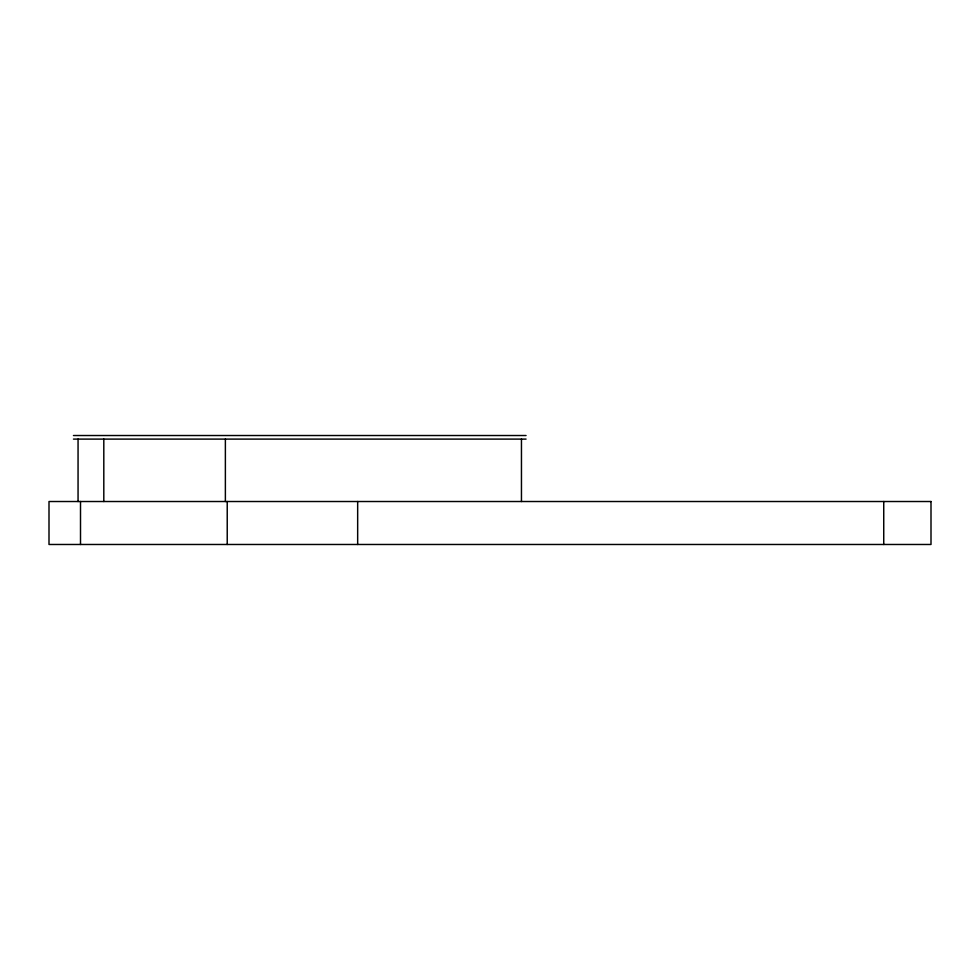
<?xml version="1.0" encoding="UTF-8"?>
<svg xmlns="http://www.w3.org/2000/svg" width="980" height="980" viewBox="0 0 980 980"><rect width="100%" height="100%" fill="white"/><g stroke="black" fill="none" stroke-linecap="round" stroke-linejoin="round"><path stroke-width="1.47" d="M73.451 435.524L526.064 435.524M73.451 439.101L526.064 439.101M883.74 501.515L883.74 544.476M521.458 439.101L521.458 501.515M357.663 501.515L357.663 544.476M227.225 501.515L227.225 544.476M225.376 439.101L225.376 501.515M103.806 439.101L103.806 501.515M80.507 501.515L80.507 544.476M78.057 439.101L78.057 501.515M931 501.515L49 501.515L49 544.476L931 544.476L931 501.515"/></g></svg>
